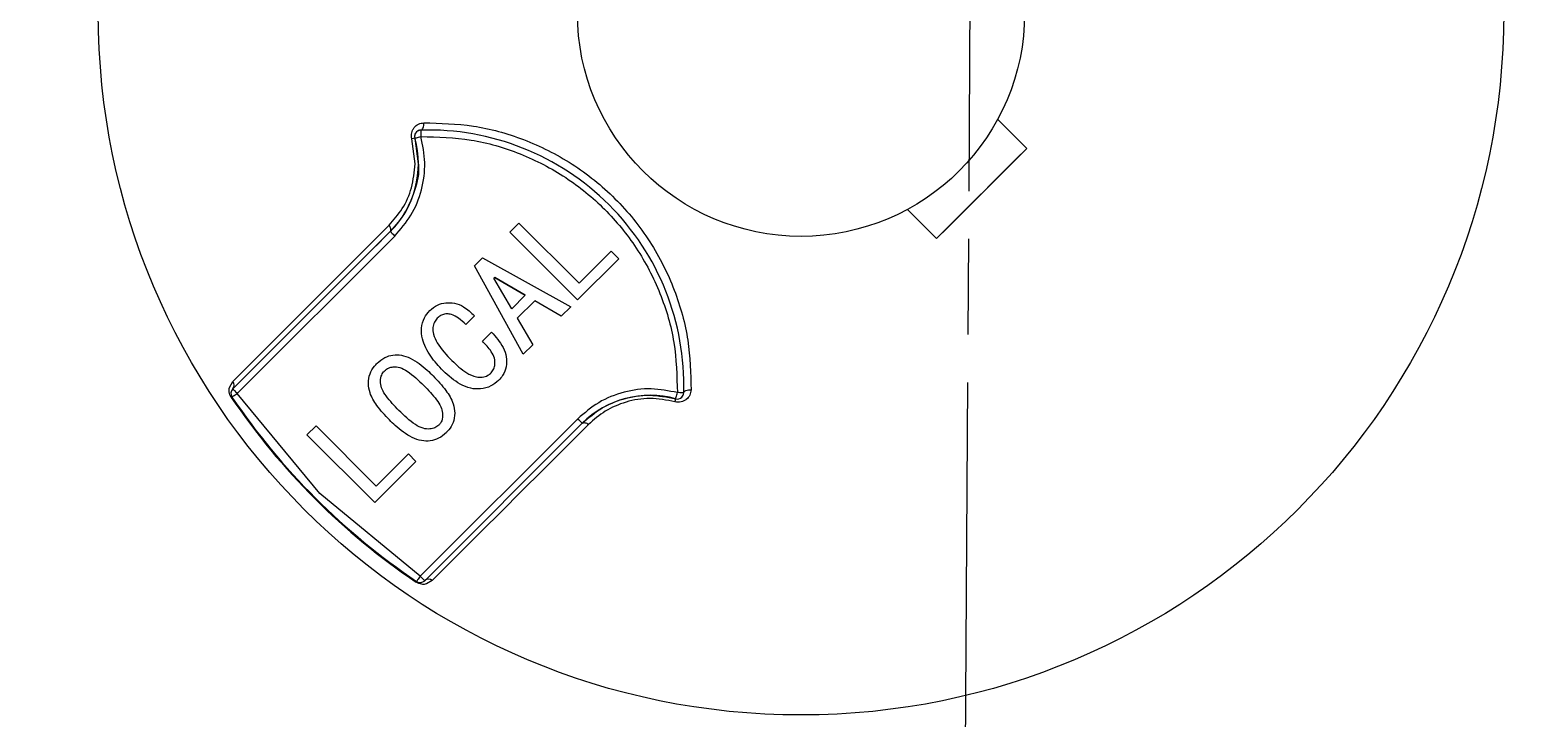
# Model space of a CAD drawing. Header units: millimetres. Extents: x 2278 to 4715, y 679 to 2402.
# Drawn here: x 2973.7 to 3020.46, y 2024.17 to 2045.74 of the extents above; entities that cross this region are included whole.
import ezdxf

# ---------------------------------------------------------------- set-up
doc = ezdxf.new("R2010")
doc.units = ezdxf.units.MM
doc.linetypes.add('AM_ISO08W050', pattern=[18, 12, -1.5, 3, -1.5])
doc.layers.add('AM_7', color=4, linetype='AM_ISO08W050', lineweight=25)

msp = doc.modelspace()

# ---------------------------------------------------------------- linework, layer by layer
at = {"color": 7, "linetype": 'Continuous', "lineweight": 25}
for p, q in [((3004.004, 2042.936), (3004.918, 2042.023)), ((3004.004, 2042.936), (3004.004, 2042.936)), ((2985.765, 2041.537), (2985.663, 2042.32)), ((2985.749, 2042.395), (2985.749, 2042.395)), ((2985.757, 2042.341), (2985.865, 2041.535)), ((2985.943, 2042.595), (2985.949, 2042.395)), ((3002.089, 2039.194), (3004.918, 2042.023)), ((3002.089, 2039.194), (3001.176, 2040.108)), ((3001.176, 2040.108), (3001.176, 2040.108)), ((3001.176, 2040.108), (3002.089, 2039.194)), ((2980.055, 2034.484), (2984.988, 2039.417)), ((2984.988, 2039.417), (2984.988, 2039.417)), ((2988.729, 2039.393), (2989.014, 2039.678)), ((2990.85, 2037.272), (2988.729, 2039.393)), ((2990.85, 2037.272), (2988.729, 2039.393)), ((2989.014, 2039.678), (2990.9, 2037.793)), ((2980.196, 2034.343), (2985.129, 2039.275)), ((3002.089, 2039.194), (3002.089, 2039.194)), ((2987.625, 2038.338), (2987.873, 2038.587)), ((2987.873, 2038.587), (2990.639, 2037.061)), ((2992.14, 2038.562), (2990.85, 2037.272)), ((2992.14, 2038.562), (2990.85, 2037.272)), ((2990.9, 2037.793), (2991.905, 2038.797)), ((2991.905, 2038.797), (2992.14, 2038.562)), ((2989.151, 2035.572), (2987.625, 2038.338)), ((2989.151, 2035.572), (2987.625, 2038.338)), ((2988.257, 2037.979), (2988.233, 2037.954)), ((2988.257, 2037.979), (2988.233, 2037.954)), ((2988.791, 2036.999), (2988.233, 2037.954)), ((2988.233, 2037.954), (2988.233, 2037.954)), ((2988.257, 2037.979), (2989.213, 2037.42)), ((2988.257, 2037.979), (2988.257, 2037.979)), ((2989.213, 2037.42), (2988.257, 2037.979)), ((2989.213, 2037.42), (2988.791, 2036.999)), ((2989.51, 2037.247), (2988.964, 2036.701)), ((2989.51, 2037.247), (2988.964, 2036.701)), ((2989.213, 2037.42), (2989.213, 2037.42)), ((2990.341, 2036.763), (2989.51, 2037.247)), ((2989.51, 2037.247), (2989.51, 2037.247)), ((2990.341, 2036.763), (2989.51, 2037.247)), ((2990.639, 2037.061), (2990.341, 2036.763)), ((2990.639, 2037.061), (2990.341, 2036.763)), ((2990.85, 2037.272), (2990.85, 2037.272)), ((2986.459, 2036.701), (2986.459, 2036.701)), ((2987.625, 2036.775), (2987.352, 2036.502)), ((2987.625, 2036.775), (2987.352, 2036.502)), ((2988.964, 2036.701), (2989.448, 2035.87)), ((2988.964, 2036.701), (2988.964, 2036.701)), ((2990.341, 2036.763), (2990.341, 2036.763)), ((2986.351, 2036.163), (2986.351, 2036.163)), ((2987.352, 2036.502), (2987.352, 2036.502)), ((2987.873, 2035.981), (2988.158, 2036.267)), ((2989.448, 2035.87), (2989.151, 2035.572)), ((2989.448, 2035.87), (2989.151, 2035.572)), ((2988.259, 2035.4), (2988.259, 2035.4)), ((2989.151, 2035.572), (2989.151, 2035.572)), ((2979.953, 2034.528), (2980.059, 2034.72)), ((2984.809, 2035.051), (2984.809, 2035.051)), ((2986.645, 2035.051), (2986.645, 2035.051)), ((2988.381, 2034.753), (2988.381, 2034.753)), ((2979.996, 2034.343), (2979.996, 2034.343)), ((2980.031, 2034.231), (2980.01, 2034.217)), ((2980.055, 2034.484), (2980.055, 2034.484)), ((2982.785, 2031.204), (2980.196, 2034.343)), ((2984.705, 2034.549), (2984.705, 2034.549)), ((2986.037, 2034.592), (2986.037, 2034.592)), ((2994.179, 2034.59), (2994.179, 2034.59)), ((2986.597, 2033.852), (2986.597, 2033.852)), ((2982.377, 2033.041), (2982.663, 2033.327)), ((2982.663, 2033.327), (2984.548, 2031.441)), ((2984.958, 2033.513), (2984.958, 2033.513)), ((2990.857, 2033.548), (2985.924, 2028.615)), ((2990.998, 2033.406), (2986.065, 2028.474)), ((2984.499, 2030.92), (2982.377, 2033.041)), ((2984.499, 2030.92), (2982.377, 2033.041)), ((2986.744, 2033.116), (2986.744, 2033.116)), ((2984.548, 2031.441), (2985.553, 2032.446)), ((2985.553, 2032.446), (2985.789, 2032.21)), ((2985.789, 2032.21), (2984.499, 2030.92)), ((2985.789, 2032.21), (2984.499, 2030.92)), ((2985.924, 2028.615), (2982.785, 2031.204)), ((2984.499, 2030.92), (2984.499, 2030.92)), ((2985.798, 2028.429), (2985.812, 2028.449)), ((2986.301, 2028.477), (2986.123, 2028.379))]:
    msp.add_line(p, q, dxfattribs=at)
at = {"color": 7, "linetype": 'Continuous', "lineweight": 25, "flags": 128}
for points in [[(2985.943, 2042.595), (2985.964, 2042.6), (2985.983, 2042.614), (2986.001, 2042.636), (2986.015, 2042.665), (2986.026, 2042.7), (2986.033, 2042.739), (2986.036, 2042.78), (2986.034, 2042.823)], [(2985.757, 2042.341), (2985.76, 2042.342), (2985.771, 2042.345), (2985.789, 2042.35), (2985.813, 2042.357), (2985.842, 2042.365), (2985.876, 2042.374), (2985.912, 2042.384), (2985.949, 2042.395)], [(3004.918, 2042.023), (3004.565, 2041.67), (3004.211, 2041.316), (3003.858, 2040.963), (3003.504, 2040.609), (3003.15, 2040.255), (3002.796, 2039.901), (3002.442, 2039.547), (3002.089, 2039.194)], [(2980.059, 2034.72), (2980.541, 2035.202), (2981.063, 2035.724), (2981.625, 2036.286), (2982.223, 2036.884), (2982.856, 2037.517), (2983.524, 2038.185), (2984.223, 2038.884), (2984.951, 2039.612)], [(2984.988, 2039.417), (2984.999, 2039.433), (2985.007, 2039.453), (2985.009, 2039.476), (2985.007, 2039.501), (2984.999, 2039.529), (2984.987, 2039.557), (2984.971, 2039.585), (2984.951, 2039.612)], [(2984.988, 2039.417), (2984.99, 2039.414), (2984.998, 2039.406), (2985.011, 2039.393), (2985.029, 2039.375), (2985.05, 2039.354), (2985.075, 2039.329), (2985.101, 2039.303), (2985.129, 2039.275)], [(2980.031, 2034.231), (2980.034, 2034.233), (2980.043, 2034.239), (2980.059, 2034.25), (2980.079, 2034.263), (2980.104, 2034.28), (2980.133, 2034.3), (2980.164, 2034.321), (2980.196, 2034.343)], [(2980.055, 2034.484), (2980.058, 2034.481), (2980.066, 2034.473), (2980.079, 2034.46), (2980.096, 2034.443), (2980.118, 2034.421), (2980.142, 2034.397), (2980.169, 2034.37), (2980.196, 2034.343)], [(2993.923, 2034.175), (2993.924, 2034.179), (2993.927, 2034.19), (2993.932, 2034.208), (2993.938, 2034.232), (2993.946, 2034.261), (2993.956, 2034.294), (2993.966, 2034.33), (2993.976, 2034.368)], [(2994.176, 2034.362), (2994.172, 2034.362), (2994.161, 2034.363), (2994.142, 2034.363), (2994.117, 2034.364), (2994.087, 2034.365), (2994.053, 2034.366), (2994.015, 2034.367), (2993.976, 2034.368)], [(2994.176, 2034.362), (2994.181, 2034.383), (2994.195, 2034.402), (2994.217, 2034.419), (2994.246, 2034.434), (2994.281, 2034.445), (2994.32, 2034.452), (2994.362, 2034.454), (2994.404, 2034.453)], [(2991.194, 2033.37), (2990.465, 2032.641), (2989.766, 2031.942), (2989.099, 2031.275), (2988.465, 2030.642), (2987.867, 2030.043), (2987.306, 2029.482), (2986.783, 2028.96), (2986.301, 2028.477)], [(2990.998, 2033.406), (2990.995, 2033.409), (2990.987, 2033.417), (2990.974, 2033.43), (2990.957, 2033.448), (2990.935, 2033.469), (2990.911, 2033.494), (2990.884, 2033.52), (2990.857, 2033.548)], [(2990.998, 2033.406), (2991.014, 2033.418), (2991.034, 2033.425), (2991.057, 2033.428), (2991.083, 2033.425), (2991.11, 2033.418), (2991.138, 2033.406), (2991.166, 2033.39), (2991.194, 2033.37)], [(2985.924, 2028.615), (2985.902, 2028.583), (2985.881, 2028.552), (2985.862, 2028.523), (2985.845, 2028.498), (2985.831, 2028.477), (2985.82, 2028.462), (2985.814, 2028.453), (2985.812, 2028.449)], [(2986.065, 2028.474), (2986.063, 2028.476), (2986.055, 2028.484), (2986.041, 2028.497), (2986.024, 2028.515), (2986.002, 2028.536), (2985.978, 2028.561), (2985.951, 2028.587), (2985.924, 2028.615)]]:
    msp.add_lwpolyline(points, dxfattribs=at)
at = {"color": 7, "linetype": 'Continuous', "lineweight": 25}
for centre, radius in [((2997.847, 2046.266), 22), ((2997.847, 2046.265), 7)]:
    msp.add_circle(centre, radius, dxfattribs=at)
for centre, radius, start, end in [((2964.847, 2083.471), 91.48, 295.79271, 180), ((2964.847, 2083.471), 91.48, 180, 290.22656), ((2964.847, 2083.471), 91.441, 295.84596, 351.20762), ((2964.847, 2083.471), 90.976, 296.50811, 351.20762), ((2964.847, 2083.471), 86.42, 299.88973, 350.7957), ((2982.866, 2041.538), 3, 315, 15.531), ((2985.863, 2041.661), 0.688, 98.909, 106.876), ((2985.949, 2042.395), 0.2, 135, 195.531), ((2985.949, 2042.395), 0.2, 91.6906, 135), ((2986.179, 2034.598), 8, 358.3094, 91.6906), ((2979.919, 2034.604), 0.182, 318.6226, 39.5362), ((2980.196, 2034.343), 0.2, 135, 214.039), ((2997.847, 2046.266), 21.524, 214.039, 235.961), ((2997.847, 2046.265), 21.5, 214.039, 235.961), ((2993.119, 2031.285), 3, 74.469, 135), ((2993.976, 2034.368), 0.2, 254.469, 315), ((2993.976, 2034.368), 0.2, 315, 358.3094), ((2993.242, 2034.282), 0.689, 343.1243, 351.0894), ((2985.924, 2028.615), 0.2, 235.961, 315), ((2986.185, 2028.337), 0.182, 50.5221, 130.0859)]:
    msp.add_arc(centre, radius, start, end, dxfattribs=at)
for points in [[(3058.588, 2083.472), (3058.501, 2080.404), (3058.327, 2074.269), (3056.923, 2065.154), (3054.698, 2056.216), (3051.591, 2047.541), (3047.652, 2039.212), (3042.915, 2031.308), (3037.426, 2023.908), (3031.238, 2017.081), (3024.411, 2010.893), (3017.01, 2005.404), (3009.107, 2000.667), (3000.778, 1996.728), (2992.102, 1993.62), (2983.164, 1991.395), (2974.05, 1989.992), (2967.915, 1989.818), (2964.847, 1989.731)], [(3062.521, 2072.682), (3061.997, 2069.03), (3060.949, 2061.727), (3057.829, 2051.084), (3053.621, 2040.841), (3048.266, 2031.14), (3041.861, 2022.101), (3034.48, 2013.839), (3026.218, 2006.458), (3017.179, 2000.053), (3007.478, 1994.698), (2997.235, 1990.49), (2986.592, 1987.37), (2979.288, 1986.322), (2975.637, 1985.798)], [(3062.318, 2066.14), (3061.632, 2062.845), (3060.259, 2056.257), (3056.938, 2046.705), (3052.735, 2037.521), (3047.599, 2028.818), (3041.609, 2020.682), (3034.822, 2013.197), (3027.308, 2006.442), (3019.146, 2000.487), (3010.421, 1995.389), (3001.22, 1991.224), (2991.654, 1987.944), (2985.059, 1986.6), (2981.762, 1985.927)], [(2984.988, 2039.417), (2984.023, 2038.452), (2982.094, 2036.524), (2980.735, 2035.164), (2980.055, 2034.484)]]:
    msp.add_open_spline(points, degree=3, dxfattribs=at)
for points, knots in [([(3007.131, 2009.4), (3009.31, 2010.673), (3014.294, 2013.587), (3021.359, 2019.241), (3028.323, 2026.073), (3034.442, 2033.683), (3039.666, 2041.932), (3043.893, 2050.727), (3047.171, 2059.934), (3048.446, 2066.309), (3049.083, 2069.497)], [0, 0, 0, 0, 0.099849, 0.228442, 0.357035, 0.485628, 0.614221, 0.742814, 0.871407, 1, 1, 1, 1]), ([(2985.663, 2042.32), (2985.657, 2042.352), (2985.644, 2042.416), (2985.655, 2042.512), (2985.685, 2042.601), (2985.75, 2042.701), (2985.865, 2042.797), (2985.977, 2042.814), (2986.034, 2042.823)], [0, 0, 0, 0, 0.123692, 0.250213, 0.373441, 0.501044, 0.749966, 1, 1, 1, 1]), ([(2986.034, 2042.823), (2986.549, 2042.811), (2987.578, 2042.786), (2989.174, 2042.35), (2990.703, 2041.588), (2992.068, 2040.489), (2993.167, 2039.125), (2993.931, 2037.595), (2994.367, 2035.998), (2994.392, 2034.969), (2994.404, 2034.453)], [0, 0, 0, 0, 0.125198, 0.2499957, 0.3751716, 0.4997698, 0.6246825, 0.749695, 0.8746376, 1, 1, 1, 1]), ([(2985.129, 2039.275), (2985.31, 2039.486), (2985.679, 2039.914), (2985.994, 2040.715), (2986.114, 2041.568), (2986.003, 2042.122), (2985.949, 2042.395)], [0, 0, 0, 0, 0.245589, 0.5, 0.754411, 1, 1, 1, 1]), ([(2985.943, 2042.595), (2985.934, 2042.594), (2985.908, 2042.592), (2985.858, 2042.576), (2985.808, 2042.541), (2985.771, 2042.49), (2985.753, 2042.44), (2985.747, 2042.39), (2985.754, 2042.357), (2985.757, 2042.341)], [0, 0, 0, 0, 0.0858052, 0.25106, 0.5005164, 0.655876, 0.7885052, 0.9015382, 1, 1, 1, 1]), ([(2985.949, 2042.395), (2986.474, 2042.38), (2987.535, 2042.349), (2989.078, 2041.895), (2990.5, 2041.159), (2991.732, 2040.151), (2992.74, 2038.918), (2993.476, 2037.497), (2993.93, 2035.954), (2993.961, 2034.893), (2993.976, 2034.368)], [0, 0, 0, 0, 0.123694, 0.25, 0.376306, 0.5, 0.623694, 0.75, 0.876306, 1, 1, 1, 1]), ([(2984.951, 2039.612), (2985.096, 2039.779), (2985.386, 2040.113), (2985.689, 2040.772), (2985.739, 2041.282), (2985.765, 2041.537)], [0, 0, 0, 0, 0.33293, 0.666707, 1, 1, 1, 1]), ([(2985.865, 2041.535), (2985.866, 2041.532), (2985.905, 2041.243), (2985.766, 2040.706), (2985.478, 2039.977), (2985.157, 2039.611), (2984.988, 2039.417)], [0, 0, 0, 0, 0.0026935, 0.3414816, 0.6510181, 1, 1, 1, 1]), ([(2986.223, 2036.937), (2986.301, 2037.002), (2986.449, 2037.126), (2986.728, 2037.196), (2987.011, 2037.182), (2987.333, 2037.053), (2987.516, 2036.879), (2987.625, 2036.775)], [0, 0, 0, 0, 0.190602, 0.35935, 0.52722, 0.719557, 1, 1, 1, 1]), ([(2986.645, 2035.051), (2986.508, 2035.197), (2986.232, 2035.492), (2985.987, 2035.963), (2985.949, 2036.393), (2986.029, 2036.71), (2986.163, 2036.866), (2986.223, 2036.937)], [0, 0, 0, 0, 0.278953, 0.561275, 0.716356, 0.872487, 1, 1, 1, 1]), ([(2986.459, 2036.701), (2986.426, 2036.662), (2986.354, 2036.577), (2986.309, 2036.397), (2986.336, 2036.167), (2986.514, 2035.793), (2986.75, 2035.548), (2986.918, 2035.374)], [0, 0, 0, 0, 0.0972515, 0.2128757, 0.3462685, 0.5366234, 1, 1, 1, 1]), ([(2987.352, 2036.502), (2987.279, 2036.571), (2987.144, 2036.697), (2986.938, 2036.811), (2986.759, 2036.845), (2986.62, 2036.819), (2986.522, 2036.76), (2986.475, 2036.716), (2986.459, 2036.701)], [0, 0, 0, 0, 0.29136, 0.535096, 0.673308, 0.812563, 0.935255, 1, 1, 1, 1]), ([(2987.352, 2036.502), (2987.279, 2036.571), (2987.144, 2036.697), (2986.938, 2036.811), (2986.759, 2036.845), (2986.62, 2036.819), (2986.522, 2036.76), (2986.475, 2036.716), (2986.459, 2036.701)], [0, 0, 0, 0, 0.29136, 0.535096, 0.673308, 0.812563, 0.935255, 1, 1, 1, 1]), ([(2988.158, 2036.267), (2988.292, 2036.114), (2988.495, 2035.884), (2988.641, 2035.493), (2988.63, 2035.182), (2988.534, 2034.925), (2988.425, 2034.803), (2988.381, 2034.753)], [0, 0, 0, 0, 0.351866, 0.532632, 0.714759, 0.884894, 1, 1, 1, 1]), ([(2988.146, 2034.989), (2988.178, 2035.029), (2988.24, 2035.107), (2988.271, 2035.27), (2988.262, 2035.46), (2988.123, 2035.716), (2987.972, 2035.876), (2987.873, 2035.981)], [0, 0, 0, 0, 0.132852, 0.257107, 0.423406, 0.622223, 1, 1, 1, 1]), ([(2984.958, 2033.513), (2984.82, 2033.659), (2984.581, 2033.914), (2984.35, 2034.309), (2984.284, 2034.659), (2984.335, 2034.956), (2984.454, 2035.162), (2984.546, 2035.258), (2984.573, 2035.287)], [0, 0, 0, 0, 0.29336, 0.511467, 0.658407, 0.805673, 0.942273, 1, 1, 1, 1]), ([(2984.573, 2035.287), (2984.65, 2035.353), (2984.795, 2035.478), (2985.068, 2035.56), (2985.347, 2035.552), (2985.731, 2035.412), (2986.054, 2035.162), (2986.272, 2034.95), (2986.335, 2034.89)], [0, 0, 0, 0, 0.148277, 0.278554, 0.408484, 0.552088, 0.872274, 1, 1, 1, 1]), ([(2984.809, 2035.051), (2984.848, 2035.083), (2984.928, 2035.149), (2985.099, 2035.184), (2985.308, 2035.162), (2985.647, 2034.97), (2985.873, 2034.751), (2986.037, 2034.592)], [0, 0, 0, 0, 0.104522, 0.209348, 0.351191, 0.528915, 1, 1, 1, 1]), ([(2984.809, 2035.051), (2984.848, 2035.083), (2984.928, 2035.149), (2985.099, 2035.184), (2985.308, 2035.162), (2985.647, 2034.97), (2985.873, 2034.751), (2986.037, 2034.592)], [0, 0, 0, 0, 0.104522, 0.209348, 0.351191, 0.528915, 1, 1, 1, 1]), ([(2986.918, 2035.374), (2987.063, 2035.234), (2987.288, 2035.019), (2987.632, 2034.855), (2987.868, 2034.843), (2988.033, 2034.891), (2988.113, 2034.96), (2988.146, 2034.989)], [0, 0, 0, 0, 0.421141, 0.650944, 0.779664, 0.909635, 1, 1, 1, 1]), ([(2985.255, 2033.81), (2985.117, 2033.955), (2984.922, 2034.16), (2984.727, 2034.457), (2984.671, 2034.676), (2984.689, 2034.868), (2984.752, 2034.992), (2984.797, 2035.039), (2984.809, 2035.051)], [0, 0, 0, 0, 0.411241, 0.579386, 0.722749, 0.866004, 0.96618, 1, 1, 1, 1]), ([(2986.335, 2034.89), (2986.472, 2034.744), (2986.718, 2034.482), (2986.956, 2034.081), (2987.023, 2033.723), (2986.974, 2033.431), (2986.855, 2033.234), (2986.769, 2033.143), (2986.744, 2033.116)], [0, 0, 0, 0, 0.292886, 0.524338, 0.670134, 0.816655, 0.945975, 1, 1, 1, 1]), ([(2988.381, 2034.753), (2988.303, 2034.688), (2988.138, 2034.549), (2987.821, 2034.473), (2987.487, 2034.489), (2987.068, 2034.663), (2986.813, 2034.897), (2986.645, 2035.051)], [0, 0, 0, 0, 0.153253, 0.324924, 0.478859, 0.655839, 1, 1, 1, 1]), ([(2988.381, 2034.753), (2988.303, 2034.688), (2988.138, 2034.549), (2987.821, 2034.473), (2987.487, 2034.489), (2987.068, 2034.663), (2986.813, 2034.897), (2986.645, 2035.051)], [0, 0, 0, 0, 0.153253, 0.324924, 0.478859, 0.655839, 1, 1, 1, 1]), ([(2980.01, 2034.217), (2980.002, 2034.23), (2979.985, 2034.257), (2979.959, 2034.317), (2979.936, 2034.418), (2979.946, 2034.485), (2979.953, 2034.528)], [0, 0, 0, 0, 0.1152277, 0.2337581, 0.5018731, 1, 1, 1, 1]), ([(2986.037, 2034.592), (2986.176, 2034.447), (2986.373, 2034.241), (2986.571, 2033.943), (2986.633, 2033.737), (2986.628, 2033.563), (2986.581, 2033.434), (2986.53, 2033.377), (2986.508, 2033.351)], [0, 0, 0, 0, 0.409684, 0.583644, 0.725379, 0.843759, 0.932231, 1, 1, 1, 1]), ([(2993.976, 2034.368), (2993.704, 2034.422), (2993.149, 2034.532), (2992.297, 2034.413), (2991.496, 2034.097), (2991.067, 2033.729), (2990.857, 2033.548)], [0, 0, 0, 0, 0.245589, 0.5, 0.754411, 1, 1, 1, 1]), ([(2990.998, 2033.406), (2991.192, 2033.575), (2991.558, 2033.893), (2992.286, 2034.198), (2993.089, 2034.335), (2993.65, 2034.228), (2993.923, 2034.175)], [0, 0, 0, 0, 0.265019, 0.500067, 0.757342, 1, 1, 1, 1]), ([(2994.404, 2034.453), (2994.395, 2034.396), (2994.378, 2034.283), (2994.283, 2034.169), (2994.183, 2034.104), (2994.094, 2034.074), (2993.998, 2034.062), (2993.933, 2034.076), (2993.901, 2034.082)], [0, 0, 0, 0, 0.249602, 0.498296, 0.625589, 0.748629, 0.875722, 1, 1, 1, 1]), ([(2986.508, 2033.351), (2986.468, 2033.319), (2986.387, 2033.253), (2986.211, 2033.219), (2985.995, 2033.239), (2985.648, 2033.43), (2985.42, 2033.651), (2985.255, 2033.81)], [0, 0, 0, 0, 0.102727, 0.209545, 0.355438, 0.53569, 1, 1, 1, 1]), ([(2993.901, 2034.082), (2993.639, 2034.132), (2993.114, 2034.231), (2992.355, 2034.095), (2991.694, 2033.808), (2991.36, 2033.516), (2991.194, 2033.37)], [0, 0, 0, 0, 0.249812, 0.499845, 0.75024, 1, 1, 1, 1]), ([(2986.744, 2033.116), (2986.667, 2033.049), (2986.52, 2032.923), (2986.242, 2032.842), (2985.954, 2032.851), (2985.563, 2032.992), (2985.236, 2033.242), (2985.019, 2033.453), (2984.958, 2033.513)], [0, 0, 0, 0, 0.146535, 0.278399, 0.409738, 0.559567, 0.875154, 1, 1, 1, 1]), ([(2986.744, 2033.116), (2986.667, 2033.049), (2986.52, 2032.923), (2986.242, 2032.842), (2985.954, 2032.851), (2985.563, 2032.992), (2985.236, 2033.242), (2985.019, 2033.453), (2984.958, 2033.513)], [0, 0, 0, 0, 0.146535, 0.278399, 0.409738, 0.559567, 0.875154, 1, 1, 1, 1]), ([(2986.123, 2028.379), (2986.119, 2028.376), (2986.083, 2028.355), (2985.998, 2028.357), (2985.899, 2028.378), (2985.839, 2028.404), (2985.812, 2028.421), (2985.798, 2028.429)], [0, 0, 0, 0, 0.0641655, 0.529622, 0.7809744, 0.8920347, 1, 1, 1, 1])]:
    msp.add_open_spline(points, degree=3, knots=knots, dxfattribs=at)
at = {"layer": 'AM_7'}
msp.add_line((3002.339, 1914.687), (3004.578, 2281.822), dxfattribs=at)

doc.saveas('drawing.dxf')
